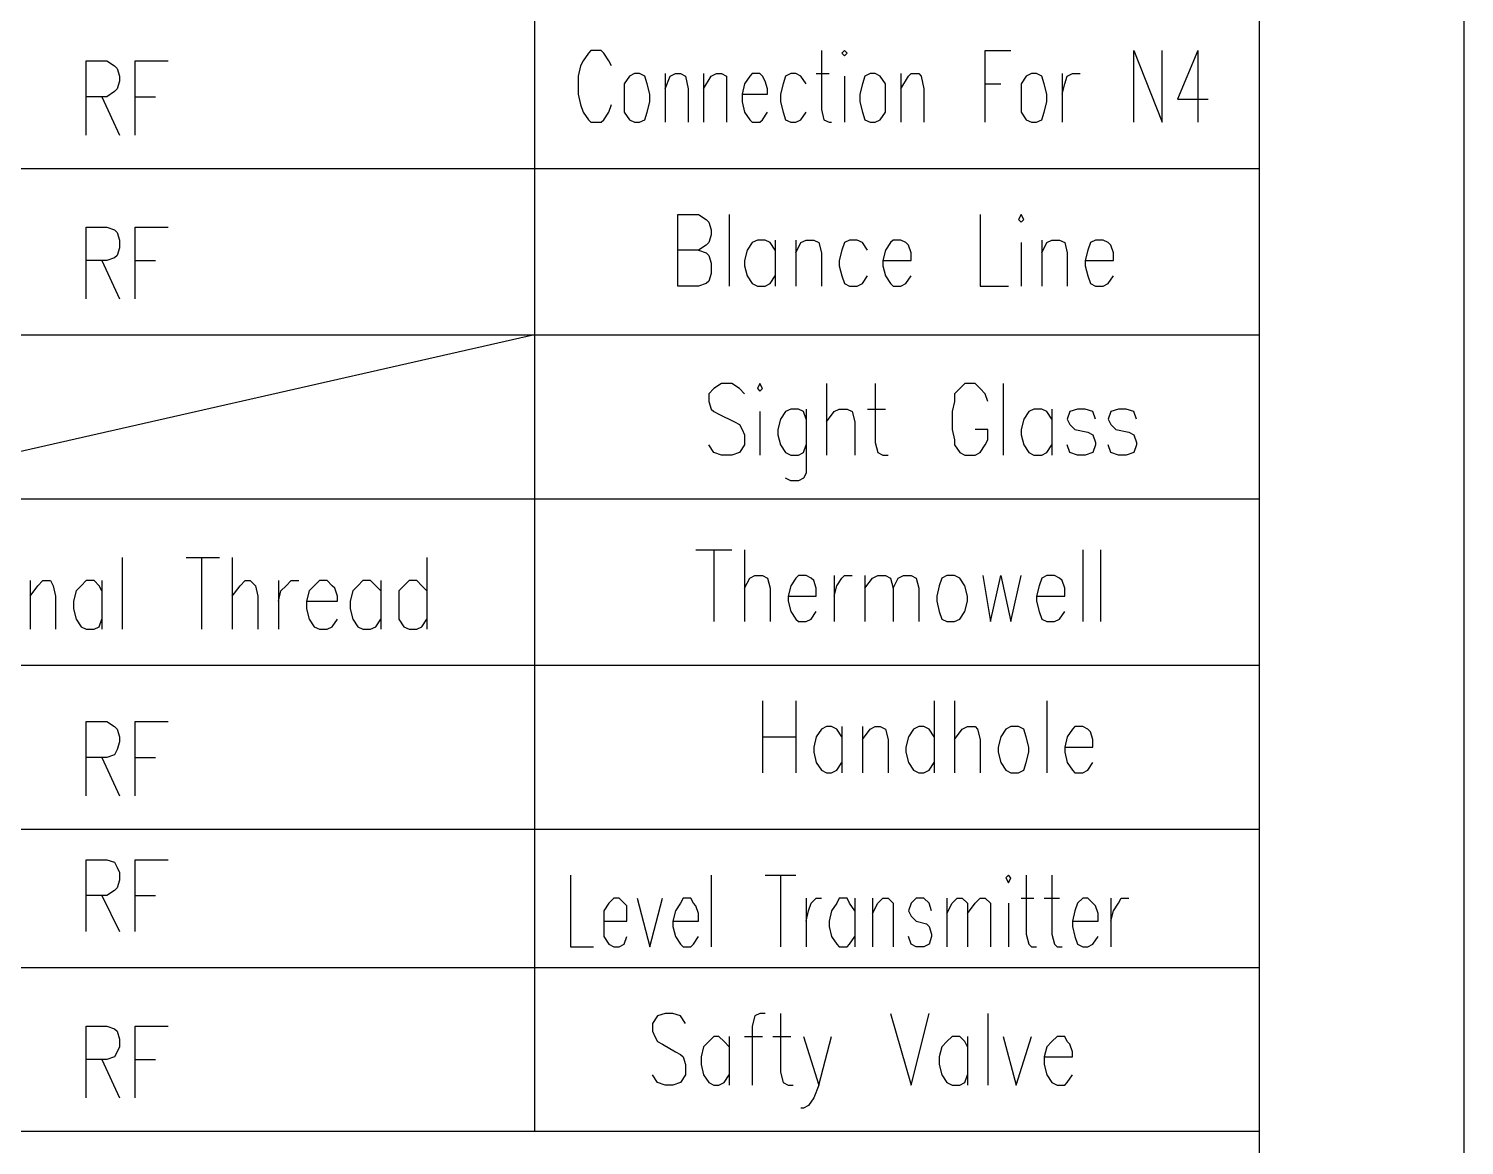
# Model space of a CAD drawing. Extents: x 13.06 to 16.25, y 9.33 to 13.85.
# Drawn here: x 15.8763 to 16.25, y 12.233 to 12.5237 of the extents above; entities that cross this region are included whole.
import ezdxf

# ---------------------------------------------------------------- set-up
doc = ezdxf.new("R2010")
doc.units = 0
doc.header["$MEASUREMENT"] = 0
doc.linetypes.add('AUSGEZOGEN', pattern=[0])
doc.layers.get('0').update_dxf_attribs({"linetype": 'AUSGEZOGEN'})

msp = doc.modelspace()

# ---------------------------------------------------------------- linework, layer by layer
for points in [[(13.056, 9.33067), (16.25, 9.33067), (16.25, 9.33067), (16.25, 13.85267), (16.25, 13.85267), (13.056, 13.85267), (13.056, 13.85267), (13.056, 9.33067), (13.056, 9.33067)], [(13.19, 9.384), (16.19667, 9.384), (16.19667, 9.384), (16.19667, 13.79933), (16.19667, 13.79933), (13.19, 13.79933), (13.19, 13.79933), (13.19, 9.384), (13.19, 9.384)], [(16.008, 12.702), (16.008, 12.23667)], [(16.028, 12.514), (16.02733, 12.51533), (16.02733, 12.51533), (16.026, 12.51733), (16.026, 12.51733), (16.02533, 12.518), (16.02533, 12.518), (16.02267, 12.518), (16.02267, 12.518), (16.022, 12.51733), (16.022, 12.51733), (16.02067, 12.51533), (16.02067, 12.51533), (16.02, 12.514), (16.02, 12.514), (16.01933, 12.51133), (16.01933, 12.51133), (16.01933, 12.50667), (16.01933, 12.50667), (16.02, 12.504), (16.02, 12.504), (16.02067, 12.502), (16.02067, 12.502), (16.022, 12.5), (16.022, 12.5), (16.02267, 12.49933), (16.02267, 12.49933), (16.02533, 12.49933), (16.02533, 12.49933), (16.026, 12.5), (16.026, 12.5), (16.02733, 12.502), (16.02733, 12.502), (16.028, 12.504)], [(16.08267, 12.518), (16.08267, 12.50267), (16.08267, 12.50267), (16.08333, 12.5), (16.08333, 12.5), (16.08467, 12.49933), (16.08467, 12.49933), (16.08533, 12.49933)], [(16.088, 12.51733), (16.08867, 12.51667), (16.08867, 12.51667), (16.08933, 12.51733), (16.08933, 12.51733), (16.08867, 12.518), (16.08867, 12.518), (16.088, 12.51733), (16.088, 12.51733)], [(16.12533, 12.49933), (16.12533, 12.518), (16.12533, 12.518), (16.132, 12.518)], [(16.164, 12.49933), (16.164, 12.518), (16.164, 12.518), (16.17133, 12.49933), (16.17133, 12.49933), (16.17133, 12.518)], [(16.18067, 12.518), (16.17533, 12.50533), (16.17533, 12.50533), (16.18333, 12.50533)], [(16.18067, 12.518), (16.18067, 12.49933)], [(15.89133, 12.496), (15.89133, 12.51533), (15.89133, 12.51533), (15.89667, 12.51533), (15.89667, 12.51533), (15.89867, 12.514), (15.89867, 12.514), (15.89933, 12.51333), (15.89933, 12.51333), (15.9, 12.51133), (15.9, 12.51133), (15.9, 12.51), (15.9, 12.51), (15.89933, 12.508), (15.89933, 12.508), (15.89867, 12.50733), (15.89867, 12.50733), (15.89667, 12.506), (15.89667, 12.506), (15.89133, 12.506)], [(15.904, 12.496), (15.904, 12.51533), (15.904, 12.51533), (15.91267, 12.51533)], [(16.034, 12.512), (16.03267, 12.51133), (16.03267, 12.51133), (16.03133, 12.50933), (16.03133, 12.50933), (16.03133, 12.502), (16.03133, 12.502), (16.03267, 12.5), (16.03267, 12.5), (16.034, 12.49933), (16.034, 12.49933), (16.03533, 12.49933), (16.03533, 12.49933), (16.03667, 12.5), (16.03667, 12.5), (16.03733, 12.502), (16.03733, 12.502), (16.038, 12.50467), (16.038, 12.50467), (16.038, 12.50667), (16.038, 12.50667), (16.03733, 12.50933), (16.03733, 12.50933), (16.03667, 12.51133), (16.03667, 12.51133), (16.03533, 12.512), (16.03533, 12.512), (16.034, 12.512), (16.034, 12.512)], [(16.042, 12.512), (16.042, 12.49933)], [(16.042, 12.508), (16.04333, 12.51133), (16.04333, 12.51133), (16.04467, 12.512), (16.04467, 12.512), (16.046, 12.512), (16.046, 12.512), (16.04733, 12.51133), (16.04733, 12.51133), (16.048, 12.508), (16.048, 12.508), (16.048, 12.49933)], [(16.052, 12.512), (16.052, 12.49933)], [(16.052, 12.508), (16.054, 12.51133), (16.054, 12.51133), (16.05533, 12.512), (16.05533, 12.512), (16.05667, 12.512), (16.05667, 12.512), (16.058, 12.51133), (16.058, 12.51133), (16.058, 12.49933)], [(16.062, 12.50667), (16.06867, 12.50667), (16.06867, 12.50667), (16.06867, 12.508), (16.06867, 12.508), (16.068, 12.51), (16.068, 12.51), (16.06733, 12.51133), (16.06733, 12.51133), (16.06667, 12.512), (16.06667, 12.512), (16.06467, 12.512), (16.06467, 12.512), (16.064, 12.51133), (16.064, 12.51133), (16.06267, 12.50933), (16.06267, 12.50933), (16.062, 12.50667), (16.062, 12.50667), (16.062, 12.50467), (16.062, 12.50467), (16.06267, 12.502), (16.06267, 12.502), (16.064, 12.5), (16.064, 12.5), (16.06467, 12.49933), (16.06467, 12.49933), (16.06667, 12.49933), (16.06667, 12.49933), (16.06733, 12.5), (16.06733, 12.5), (16.06867, 12.502)], [(16.07867, 12.50933), (16.07733, 12.51133), (16.07733, 12.51133), (16.076, 12.512), (16.076, 12.512), (16.07467, 12.512), (16.07467, 12.512), (16.07333, 12.51133), (16.07333, 12.51133), (16.07267, 12.50933), (16.07267, 12.50933), (16.072, 12.50667), (16.072, 12.50667), (16.072, 12.50467), (16.072, 12.50467), (16.07267, 12.502), (16.07267, 12.502), (16.07333, 12.5), (16.07333, 12.5), (16.07467, 12.49933), (16.07467, 12.49933), (16.076, 12.49933), (16.076, 12.49933), (16.07733, 12.5), (16.07733, 12.5), (16.07867, 12.502)], [(16.08133, 12.512), (16.08467, 12.512)], [(16.08867, 12.51133), (16.08867, 12.49933)], [(16.09533, 12.512), (16.094, 12.51133), (16.094, 12.51133), (16.09333, 12.50933), (16.09333, 12.50933), (16.09267, 12.50667), (16.09267, 12.50667), (16.09267, 12.50467), (16.09267, 12.50467), (16.09333, 12.502), (16.09333, 12.502), (16.094, 12.5), (16.094, 12.5), (16.09533, 12.49933), (16.09533, 12.49933), (16.09667, 12.49933), (16.09667, 12.49933), (16.098, 12.5), (16.098, 12.5), (16.09933, 12.502), (16.09933, 12.502), (16.09933, 12.50933), (16.09933, 12.50933), (16.098, 12.51133), (16.098, 12.51133), (16.09667, 12.512), (16.09667, 12.512), (16.09533, 12.512), (16.09533, 12.512)], [(16.10333, 12.512), (16.10333, 12.49933)], [(16.10333, 12.508), (16.10533, 12.51133), (16.10533, 12.51133), (16.106, 12.512), (16.106, 12.512), (16.108, 12.512), (16.108, 12.512), (16.10867, 12.51133), (16.10867, 12.51133), (16.10933, 12.508), (16.10933, 12.508), (16.10933, 12.49933)], [(16.13733, 12.512), (16.136, 12.51133), (16.136, 12.51133), (16.13467, 12.50933), (16.13467, 12.50933), (16.13467, 12.502), (16.13467, 12.502), (16.136, 12.5), (16.136, 12.5), (16.13733, 12.49933), (16.13733, 12.49933), (16.13867, 12.49933), (16.13867, 12.49933), (16.14, 12.5), (16.14, 12.5), (16.14067, 12.502), (16.14067, 12.502), (16.14133, 12.50467), (16.14133, 12.50467), (16.14133, 12.50667), (16.14133, 12.50667), (16.14067, 12.50933), (16.14067, 12.50933), (16.14, 12.51133), (16.14, 12.51133), (16.13867, 12.512), (16.13867, 12.512), (16.13733, 12.512), (16.13733, 12.512)], [(16.14533, 12.512), (16.14533, 12.49933)], [(16.14533, 12.50667), (16.146, 12.50933), (16.146, 12.50933), (16.14667, 12.51133), (16.14667, 12.51133), (16.148, 12.512), (16.148, 12.512), (16.15, 12.512)], [(16.12533, 12.50933), (16.12933, 12.50933)], [(15.89533, 12.506), (15.9, 12.496)], [(15.904, 12.506), (15.90933, 12.506)], [(15.22867, 12.48733), (16.19667, 12.48733)], [(16.04533, 12.45667), (16.04533, 12.47533), (16.04533, 12.47533), (16.05067, 12.47533), (16.05067, 12.47533), (16.05267, 12.474), (16.05267, 12.474), (16.05333, 12.47333), (16.05333, 12.47333), (16.054, 12.47133), (16.054, 12.47133), (16.054, 12.47), (16.054, 12.47), (16.05333, 12.468), (16.05333, 12.468), (16.05267, 12.46733), (16.05267, 12.46733), (16.05067, 12.466), (16.05067, 12.466), (16.04533, 12.466)], [(16.05867, 12.47533), (16.05867, 12.45667)], [(16.124, 12.47533), (16.124, 12.45667), (16.124, 12.45667), (16.13133, 12.45667)], [(16.134, 12.474), (16.13467, 12.47333), (16.13467, 12.47333), (16.13533, 12.474), (16.13533, 12.474), (16.13467, 12.47533), (16.13467, 12.47533), (16.134, 12.474), (16.134, 12.474)], [(15.89133, 12.45333), (15.89133, 12.472), (15.89133, 12.472), (15.89667, 12.472), (15.89667, 12.472), (15.89867, 12.47133), (15.89867, 12.47133), (15.89933, 12.47067), (15.89933, 12.47067), (15.9, 12.46867), (15.9, 12.46867), (15.9, 12.46667), (15.9, 12.46667), (15.89933, 12.46467), (15.89933, 12.46467), (15.89867, 12.464), (15.89867, 12.464), (15.89667, 12.46333), (15.89667, 12.46333), (15.89133, 12.46333)], [(15.904, 12.45333), (15.904, 12.472), (15.904, 12.472), (15.91267, 12.472)], [(16.05067, 12.466), (16.05267, 12.46533), (16.05267, 12.46533), (16.05333, 12.46467), (16.05333, 12.46467), (16.054, 12.46267), (16.054, 12.46267), (16.054, 12.46), (16.054, 12.46), (16.05333, 12.458), (16.05333, 12.458), (16.05267, 12.45733), (16.05267, 12.45733), (16.05067, 12.45667), (16.05067, 12.45667), (16.04533, 12.45667)], [(16.07067, 12.466), (16.06933, 12.468), (16.06933, 12.468), (16.068, 12.46867), (16.068, 12.46867), (16.066, 12.46867), (16.066, 12.46867), (16.06467, 12.468), (16.06467, 12.468), (16.06333, 12.466), (16.06333, 12.466), (16.06267, 12.46333), (16.06267, 12.46333), (16.06267, 12.462), (16.06267, 12.462), (16.06333, 12.45933), (16.06333, 12.45933), (16.06467, 12.45733), (16.06467, 12.45733), (16.066, 12.45667), (16.066, 12.45667), (16.068, 12.45667), (16.068, 12.45667), (16.06933, 12.45733), (16.06933, 12.45733), (16.07067, 12.45933)], [(16.07067, 12.46867), (16.07067, 12.45667)], [(16.076, 12.46867), (16.076, 12.45667)], [(16.076, 12.46533), (16.07733, 12.468), (16.07733, 12.468), (16.07867, 12.46867), (16.07867, 12.46867), (16.08067, 12.46867), (16.08067, 12.46867), (16.082, 12.468), (16.082, 12.468), (16.08267, 12.46533), (16.08267, 12.46533), (16.08267, 12.45667)], [(16.09467, 12.466), (16.09333, 12.468), (16.09333, 12.468), (16.092, 12.46867), (16.092, 12.46867), (16.09, 12.46867), (16.09, 12.46867), (16.08867, 12.468), (16.08867, 12.468), (16.088, 12.466), (16.088, 12.466), (16.08733, 12.46333), (16.08733, 12.46333), (16.08733, 12.462), (16.08733, 12.462), (16.088, 12.45933), (16.088, 12.45933), (16.08867, 12.45733), (16.08867, 12.45733), (16.09, 12.45667), (16.09, 12.45667), (16.092, 12.45667), (16.092, 12.45667), (16.09333, 12.45733), (16.09333, 12.45733), (16.09467, 12.45933)], [(16.09867, 12.46333), (16.106, 12.46333), (16.106, 12.46333), (16.106, 12.46533), (16.106, 12.46533), (16.10533, 12.46733), (16.10533, 12.46733), (16.10467, 12.468), (16.10467, 12.468), (16.10333, 12.46867), (16.10333, 12.46867), (16.10133, 12.46867), (16.10133, 12.46867), (16.10067, 12.468), (16.10067, 12.468), (16.09933, 12.466), (16.09933, 12.466), (16.09867, 12.46333), (16.09867, 12.46333), (16.09867, 12.462), (16.09867, 12.462), (16.09933, 12.45933), (16.09933, 12.45933), (16.10067, 12.45733), (16.10067, 12.45733), (16.10133, 12.45667), (16.10133, 12.45667), (16.10333, 12.45667), (16.10333, 12.45667), (16.10467, 12.45733), (16.10467, 12.45733), (16.106, 12.45933)], [(16.13467, 12.468), (16.13467, 12.45667)], [(16.14, 12.46867), (16.14, 12.45667)], [(16.14, 12.46533), (16.14133, 12.468), (16.14133, 12.468), (16.14267, 12.46867), (16.14267, 12.46867), (16.14467, 12.46867), (16.14467, 12.46867), (16.146, 12.468), (16.146, 12.468), (16.14667, 12.46533), (16.14667, 12.46533), (16.14667, 12.45667)], [(16.15133, 12.46333), (16.15867, 12.46333), (16.15867, 12.46333), (16.15867, 12.46533), (16.15867, 12.46533), (16.158, 12.46733), (16.158, 12.46733), (16.15733, 12.468), (16.15733, 12.468), (16.156, 12.46867), (16.156, 12.46867), (16.154, 12.46867), (16.154, 12.46867), (16.15267, 12.468), (16.15267, 12.468), (16.152, 12.466), (16.152, 12.466), (16.15133, 12.46333), (16.15133, 12.46333), (16.15133, 12.462), (16.15133, 12.462), (16.152, 12.45933), (16.152, 12.45933), (16.15267, 12.45733), (16.15267, 12.45733), (16.154, 12.45667), (16.154, 12.45667), (16.156, 12.45667), (16.156, 12.45667), (16.15733, 12.45733), (16.15733, 12.45733), (16.15867, 12.45933)], [(15.89533, 12.46333), (15.9, 12.45333)], [(15.904, 12.46333), (15.90933, 12.46333)], [(15.22867, 12.444), (16.19667, 12.444)], [(16.008, 12.444), (15.82, 12.40133)], [(16.06267, 12.42867), (16.06133, 12.43), (16.06133, 12.43), (16.05933, 12.43133), (16.05933, 12.43133), (16.05667, 12.43133), (16.05667, 12.43133), (16.05467, 12.43), (16.05467, 12.43), (16.05333, 12.42867), (16.05333, 12.42867), (16.05333, 12.42667), (16.05333, 12.42667), (16.054, 12.42467), (16.054, 12.42467), (16.05467, 12.424), (16.05467, 12.424), (16.056, 12.42333), (16.056, 12.42333), (16.06, 12.42133), (16.06, 12.42133), (16.06133, 12.42067), (16.06133, 12.42067), (16.062, 12.41933), (16.062, 12.41933), (16.06267, 12.418), (16.06267, 12.418), (16.06267, 12.41533), (16.06267, 12.41533), (16.06133, 12.41333), (16.06133, 12.41333), (16.05933, 12.41267), (16.05933, 12.41267), (16.05667, 12.41267), (16.05667, 12.41267), (16.05467, 12.41333), (16.05467, 12.41333), (16.05333, 12.41533)], [(16.066, 12.43), (16.06667, 12.42933), (16.06667, 12.42933), (16.06733, 12.43), (16.06733, 12.43), (16.06667, 12.43133), (16.06667, 12.43133), (16.066, 12.43), (16.066, 12.43)], [(16.084, 12.43133), (16.084, 12.41267)], [(16.09667, 12.43133), (16.09667, 12.416), (16.09667, 12.416), (16.09733, 12.41333), (16.09733, 12.41333), (16.09867, 12.41267), (16.09867, 12.41267), (16.1, 12.41267)], [(16.126, 12.42667), (16.12533, 12.42867), (16.12533, 12.42867), (16.124, 12.43), (16.124, 12.43), (16.12267, 12.43133), (16.12267, 12.43133), (16.12, 12.43133), (16.12, 12.43133), (16.11867, 12.43), (16.11867, 12.43), (16.11733, 12.42867), (16.11733, 12.42867), (16.11733, 12.42667), (16.11733, 12.42667), (16.11667, 12.424), (16.11667, 12.424), (16.11667, 12.41933), (16.11667, 12.41933), (16.11733, 12.41667), (16.11733, 12.41667), (16.11733, 12.41533), (16.11733, 12.41533), (16.11867, 12.41333), (16.11867, 12.41333), (16.12, 12.41267), (16.12, 12.41267), (16.12267, 12.41267), (16.12267, 12.41267), (16.124, 12.41333), (16.124, 12.41333), (16.12533, 12.41533), (16.12533, 12.41533), (16.126, 12.41667), (16.126, 12.41667), (16.126, 12.41933), (16.126, 12.41933), (16.12267, 12.41933)], [(16.13, 12.43133), (16.13, 12.41267)], [(16.07867, 12.422), (16.078, 12.424), (16.078, 12.424), (16.07667, 12.42467), (16.07667, 12.42467), (16.07467, 12.42467), (16.07467, 12.42467), (16.07333, 12.424), (16.07333, 12.424), (16.072, 12.422), (16.072, 12.422), (16.07133, 12.41933), (16.07133, 12.41933), (16.07133, 12.418), (16.07133, 12.418), (16.072, 12.41533), (16.072, 12.41533), (16.07333, 12.41333), (16.07333, 12.41333), (16.07467, 12.41267), (16.07467, 12.41267), (16.07667, 12.41267), (16.07667, 12.41267), (16.078, 12.41333), (16.078, 12.41333), (16.07867, 12.41533)], [(16.07867, 12.42467), (16.07867, 12.408), (16.07867, 12.408), (16.078, 12.40667), (16.078, 12.40667), (16.07667, 12.406), (16.07667, 12.406), (16.07467, 12.406), (16.07467, 12.406), (16.07333, 12.40667)], [(16.084, 12.42133), (16.086, 12.424), (16.086, 12.424), (16.08733, 12.42467), (16.08733, 12.42467), (16.08933, 12.42467), (16.08933, 12.42467), (16.09067, 12.424), (16.09067, 12.424), (16.09133, 12.42133), (16.09133, 12.42133), (16.09133, 12.41267)], [(16.09467, 12.42467), (16.09933, 12.42467)], [(16.14267, 12.422), (16.14133, 12.424), (16.14133, 12.424), (16.14, 12.42467), (16.14, 12.42467), (16.138, 12.42467), (16.138, 12.42467), (16.13667, 12.424), (16.13667, 12.424), (16.13533, 12.422), (16.13533, 12.422), (16.13467, 12.41933), (16.13467, 12.41933), (16.13467, 12.418), (16.13467, 12.418), (16.13533, 12.41533), (16.13533, 12.41533), (16.13667, 12.41333), (16.13667, 12.41333), (16.138, 12.41267), (16.138, 12.41267), (16.14, 12.41267), (16.14, 12.41267), (16.14133, 12.41333), (16.14133, 12.41333), (16.14267, 12.41533)], [(16.14267, 12.42467), (16.14267, 12.41267)], [(16.154, 12.422), (16.15333, 12.424), (16.15333, 12.424), (16.15133, 12.42467), (16.15133, 12.42467), (16.14933, 12.42467), (16.14933, 12.42467), (16.14733, 12.424), (16.14733, 12.424), (16.14667, 12.422), (16.14667, 12.422), (16.14733, 12.42067), (16.14733, 12.42067), (16.14867, 12.41933), (16.14867, 12.41933), (16.152, 12.41867), (16.152, 12.41867), (16.15333, 12.418), (16.15333, 12.418), (16.154, 12.416), (16.154, 12.416), (16.154, 12.41533), (16.154, 12.41533), (16.15333, 12.41333), (16.15333, 12.41333), (16.15133, 12.41267), (16.15133, 12.41267), (16.14933, 12.41267), (16.14933, 12.41267), (16.14733, 12.41333), (16.14733, 12.41333), (16.14667, 12.41533)], [(16.16467, 12.422), (16.164, 12.424), (16.164, 12.424), (16.162, 12.42467), (16.162, 12.42467), (16.16, 12.42467), (16.16, 12.42467), (16.158, 12.424), (16.158, 12.424), (16.15733, 12.422), (16.15733, 12.422), (16.158, 12.42067), (16.158, 12.42067), (16.15933, 12.41933), (16.15933, 12.41933), (16.16267, 12.41867), (16.16267, 12.41867), (16.164, 12.418), (16.164, 12.418), (16.16467, 12.416), (16.16467, 12.416), (16.16467, 12.41533), (16.16467, 12.41533), (16.164, 12.41333), (16.164, 12.41333), (16.162, 12.41267), (16.162, 12.41267), (16.16, 12.41267), (16.16, 12.41267), (16.158, 12.41333), (16.158, 12.41333), (16.15733, 12.41533)], [(16.06667, 12.424), (16.06667, 12.41267)], [(15.22867, 12.40133), (16.19667, 12.40133)], [(16.05, 12.388), (16.05933, 12.388)], [(16.05467, 12.388), (16.05467, 12.36933)], [(16.06267, 12.388), (16.06267, 12.36933)], [(16.15067, 12.388), (16.15067, 12.36933)], [(16.15533, 12.388), (16.15533, 12.36933)], [(15.90067, 12.386), (15.90067, 12.36733)], [(15.91733, 12.386), (15.926, 12.386)], [(15.92133, 12.386), (15.92133, 12.36733)], [(15.92933, 12.386), (15.92933, 12.36733)], [(15.98, 12.386), (15.98, 12.36733)], [(15.87667, 12.38), (15.87667, 12.36733)], [(15.87667, 12.376), (15.87867, 12.37867), (15.87867, 12.37867), (15.88, 12.38), (15.88, 12.38), (15.882, 12.38), (15.882, 12.38), (15.88267, 12.37867), (15.88267, 12.37867), (15.88333, 12.376), (15.88333, 12.376), (15.88333, 12.36733)], [(15.89533, 12.37733), (15.89467, 12.37867), (15.89467, 12.37867), (15.89333, 12.38), (15.89333, 12.38), (15.89133, 12.38), (15.89133, 12.38), (15.89, 12.37867), (15.89, 12.37867), (15.88867, 12.37733), (15.88867, 12.37733), (15.888, 12.37467), (15.888, 12.37467), (15.888, 12.37267), (15.888, 12.37267), (15.88867, 12.37), (15.88867, 12.37), (15.89, 12.368), (15.89, 12.368), (15.89133, 12.36733), (15.89133, 12.36733), (15.89333, 12.36733), (15.89333, 12.36733), (15.89467, 12.368), (15.89467, 12.368), (15.89533, 12.37)], [(15.89533, 12.38), (15.89533, 12.36733)], [(15.92933, 12.376), (15.93133, 12.37867), (15.93133, 12.37867), (15.93267, 12.38), (15.93267, 12.38), (15.934, 12.38), (15.934, 12.38), (15.93533, 12.37867), (15.93533, 12.37867), (15.936, 12.376), (15.936, 12.376), (15.936, 12.36733)], [(15.94133, 12.38), (15.94133, 12.36733)], [(15.94133, 12.37467), (15.942, 12.37733), (15.942, 12.37733), (15.94333, 12.37867), (15.94333, 12.37867), (15.94467, 12.38), (15.94467, 12.38), (15.94667, 12.38)], [(15.94867, 12.37467), (15.95667, 12.37467), (15.95667, 12.37467), (15.95667, 12.376), (15.95667, 12.376), (15.956, 12.378), (15.956, 12.378), (15.95533, 12.37867), (15.95533, 12.37867), (15.954, 12.38), (15.954, 12.38), (15.952, 12.38), (15.952, 12.38), (15.95067, 12.37867), (15.95067, 12.37867), (15.94933, 12.37733), (15.94933, 12.37733), (15.94867, 12.37467), (15.94867, 12.37467), (15.94867, 12.37267), (15.94867, 12.37267), (15.94933, 12.37), (15.94933, 12.37), (15.95067, 12.368), (15.95067, 12.368), (15.952, 12.36733), (15.952, 12.36733), (15.954, 12.36733), (15.954, 12.36733), (15.95533, 12.368), (15.95533, 12.368), (15.95667, 12.37)], [(15.968, 12.37733), (15.96667, 12.37867), (15.96667, 12.37867), (15.96533, 12.38), (15.96533, 12.38), (15.96333, 12.38), (15.96333, 12.38), (15.962, 12.37867), (15.962, 12.37867), (15.96067, 12.37733), (15.96067, 12.37733), (15.96, 12.37467), (15.96, 12.37467), (15.96, 12.37267), (15.96, 12.37267), (15.96067, 12.37), (15.96067, 12.37), (15.962, 12.368), (15.962, 12.368), (15.96333, 12.36733), (15.96333, 12.36733), (15.96533, 12.36733), (15.96533, 12.36733), (15.96667, 12.368), (15.96667, 12.368), (15.968, 12.37)], [(15.968, 12.38), (15.968, 12.36733)], [(15.98, 12.37733), (15.97867, 12.37867), (15.97867, 12.37867), (15.97733, 12.38), (15.97733, 12.38), (15.97533, 12.38), (15.97533, 12.38), (15.974, 12.37867), (15.974, 12.37867), (15.97267, 12.37733), (15.97267, 12.37733), (15.97267, 12.37), (15.97267, 12.37), (15.974, 12.368), (15.974, 12.368), (15.97533, 12.36733), (15.97533, 12.36733), (15.97733, 12.36733), (15.97733, 12.36733), (15.97867, 12.368), (15.97867, 12.368), (15.98, 12.37)], [(16.06267, 12.378), (16.064, 12.38067), (16.064, 12.38067), (16.06533, 12.38133), (16.06533, 12.38133), (16.06733, 12.38133), (16.06733, 12.38133), (16.06867, 12.38067), (16.06867, 12.38067), (16.06933, 12.378), (16.06933, 12.378), (16.06933, 12.36933)], [(16.074, 12.376), (16.08133, 12.376), (16.08133, 12.376), (16.08133, 12.378), (16.08133, 12.378), (16.08067, 12.38), (16.08067, 12.38), (16.08, 12.38067), (16.08, 12.38067), (16.07867, 12.38133), (16.07867, 12.38133), (16.07667, 12.38133), (16.07667, 12.38133), (16.076, 12.38067), (16.076, 12.38067), (16.07467, 12.37867), (16.07467, 12.37867), (16.074, 12.376), (16.074, 12.376), (16.074, 12.37467), (16.074, 12.37467), (16.07467, 12.372), (16.07467, 12.372), (16.076, 12.37), (16.076, 12.37), (16.07667, 12.36933), (16.07667, 12.36933), (16.07867, 12.36933), (16.07867, 12.36933), (16.08, 12.37), (16.08, 12.37), (16.08133, 12.372)], [(16.086, 12.38133), (16.086, 12.36933)], [(16.086, 12.376), (16.08667, 12.37867), (16.08667, 12.37867), (16.088, 12.38067), (16.088, 12.38067), (16.08867, 12.38133), (16.08867, 12.38133), (16.09067, 12.38133)], [(16.094, 12.38133), (16.094, 12.36933)], [(16.094, 12.378), (16.096, 12.38067), (16.096, 12.38067), (16.09733, 12.38133), (16.09733, 12.38133), (16.09933, 12.38133), (16.09933, 12.38133), (16.10067, 12.38067), (16.10067, 12.38067), (16.10133, 12.378), (16.10133, 12.378), (16.10133, 12.36933)], [(16.10133, 12.378), (16.10267, 12.38067), (16.10267, 12.38067), (16.104, 12.38133), (16.104, 12.38133), (16.106, 12.38133), (16.106, 12.38133), (16.10733, 12.38067), (16.10733, 12.38067), (16.108, 12.378), (16.108, 12.378), (16.108, 12.36933)], [(16.11533, 12.38133), (16.114, 12.38067), (16.114, 12.38067), (16.11333, 12.37867), (16.11333, 12.37867), (16.11267, 12.376), (16.11267, 12.376), (16.11267, 12.37467), (16.11267, 12.37467), (16.11333, 12.372), (16.11333, 12.372), (16.114, 12.37), (16.114, 12.37), (16.11533, 12.36933), (16.11533, 12.36933), (16.11733, 12.36933), (16.11733, 12.36933), (16.11867, 12.37), (16.11867, 12.37), (16.12, 12.372), (16.12, 12.372), (16.12067, 12.37467), (16.12067, 12.37467), (16.12067, 12.376), (16.12067, 12.376), (16.12, 12.37867), (16.12, 12.37867), (16.11867, 12.38067), (16.11867, 12.38067), (16.11733, 12.38133), (16.11733, 12.38133), (16.11533, 12.38133), (16.11533, 12.38133)], [(16.12467, 12.38133), (16.12667, 12.36933), (16.12667, 12.36933), (16.12933, 12.38133), (16.12933, 12.38133), (16.132, 12.36933), (16.132, 12.36933), (16.13467, 12.38133)], [(16.13867, 12.376), (16.146, 12.376), (16.146, 12.376), (16.146, 12.378), (16.146, 12.378), (16.14533, 12.38), (16.14533, 12.38), (16.14467, 12.38067), (16.14467, 12.38067), (16.14333, 12.38133), (16.14333, 12.38133), (16.14133, 12.38133), (16.14133, 12.38133), (16.14, 12.38067), (16.14, 12.38067), (16.13933, 12.37867), (16.13933, 12.37867), (16.13867, 12.376), (16.13867, 12.376), (16.13867, 12.37467), (16.13867, 12.37467), (16.13933, 12.372), (16.13933, 12.372), (16.14, 12.37), (16.14, 12.37), (16.14133, 12.36933), (16.14133, 12.36933), (16.14333, 12.36933), (16.14333, 12.36933), (16.14467, 12.37), (16.14467, 12.37), (16.146, 12.372)], [(15.22867, 12.358), (16.19667, 12.358)], [(16.06733, 12.34867), (16.06733, 12.33)], [(16.076, 12.34867), (16.076, 12.33)], [(16.112, 12.34867), (16.112, 12.33)], [(16.11733, 12.34867), (16.11733, 12.33)], [(16.14133, 12.34867), (16.14133, 12.33)], [(15.89133, 12.324), (15.89133, 12.34333), (15.89133, 12.34333), (15.89667, 12.34333), (15.89667, 12.34333), (15.89867, 12.342), (15.89867, 12.342), (15.89933, 12.34133), (15.89933, 12.34133), (15.9, 12.33933), (15.9, 12.33933), (15.9, 12.338), (15.9, 12.338), (15.89933, 12.336), (15.89933, 12.336), (15.89867, 12.33467), (15.89867, 12.33467), (15.89667, 12.334), (15.89667, 12.334), (15.89133, 12.334)], [(15.904, 12.324), (15.904, 12.34333), (15.904, 12.34333), (15.91267, 12.34333)], [(16.06733, 12.33933), (16.076, 12.33933)], [(16.088, 12.33933), (16.08667, 12.34133), (16.08667, 12.34133), (16.08533, 12.342), (16.08533, 12.342), (16.084, 12.342), (16.084, 12.342), (16.08267, 12.34133), (16.08267, 12.34133), (16.08133, 12.33933), (16.08133, 12.33933), (16.08067, 12.33667), (16.08067, 12.33667), (16.08067, 12.33533), (16.08067, 12.33533), (16.08133, 12.33267), (16.08133, 12.33267), (16.08267, 12.33067), (16.08267, 12.33067), (16.084, 12.33), (16.084, 12.33), (16.08533, 12.33), (16.08533, 12.33), (16.08667, 12.33067), (16.08667, 12.33067), (16.088, 12.33267)], [(16.088, 12.342), (16.088, 12.33)], [(16.09333, 12.342), (16.09333, 12.33)], [(16.09333, 12.33867), (16.09533, 12.34133), (16.09533, 12.34133), (16.09667, 12.342), (16.09667, 12.342), (16.098, 12.342), (16.098, 12.342), (16.09933, 12.34133), (16.09933, 12.34133), (16.1, 12.33867), (16.1, 12.33867), (16.1, 12.33)], [(16.112, 12.33933), (16.11067, 12.34133), (16.11067, 12.34133), (16.10933, 12.342), (16.10933, 12.342), (16.108, 12.342), (16.108, 12.342), (16.10667, 12.34133), (16.10667, 12.34133), (16.10533, 12.33933), (16.10533, 12.33933), (16.10467, 12.33667), (16.10467, 12.33667), (16.10467, 12.33533), (16.10467, 12.33533), (16.10533, 12.33267), (16.10533, 12.33267), (16.10667, 12.33067), (16.10667, 12.33067), (16.108, 12.33), (16.108, 12.33), (16.10933, 12.33), (16.10933, 12.33), (16.11067, 12.33067), (16.11067, 12.33067), (16.112, 12.33267)], [(16.11733, 12.33867), (16.11933, 12.34133), (16.11933, 12.34133), (16.12067, 12.342), (16.12067, 12.342), (16.12267, 12.342), (16.12267, 12.342), (16.12333, 12.34133), (16.12333, 12.34133), (16.124, 12.33867), (16.124, 12.33867), (16.124, 12.33)], [(16.132, 12.342), (16.13067, 12.34133), (16.13067, 12.34133), (16.12933, 12.33933), (16.12933, 12.33933), (16.12867, 12.33667), (16.12867, 12.33667), (16.12867, 12.33533), (16.12867, 12.33533), (16.12933, 12.33267), (16.12933, 12.33267), (16.13067, 12.33067), (16.13067, 12.33067), (16.132, 12.33), (16.132, 12.33), (16.134, 12.33), (16.134, 12.33), (16.13533, 12.33067), (16.13533, 12.33067), (16.136, 12.33267), (16.136, 12.33267), (16.13667, 12.33533), (16.13667, 12.33533), (16.13667, 12.33667), (16.13667, 12.33667), (16.136, 12.33933), (16.136, 12.33933), (16.13533, 12.34133), (16.13533, 12.34133), (16.134, 12.342), (16.134, 12.342), (16.132, 12.342), (16.132, 12.342)], [(16.146, 12.33667), (16.15333, 12.33667), (16.15333, 12.33667), (16.15333, 12.33867), (16.15333, 12.33867), (16.15267, 12.34067), (16.15267, 12.34067), (16.152, 12.34133), (16.152, 12.34133), (16.15067, 12.342), (16.15067, 12.342), (16.14867, 12.342), (16.14867, 12.342), (16.148, 12.34133), (16.148, 12.34133), (16.14667, 12.33933), (16.14667, 12.33933), (16.146, 12.33667), (16.146, 12.33667), (16.146, 12.33533), (16.146, 12.33533), (16.14667, 12.33267), (16.14667, 12.33267), (16.148, 12.33067), (16.148, 12.33067), (16.14867, 12.33), (16.14867, 12.33), (16.15067, 12.33), (16.15067, 12.33), (16.152, 12.33067), (16.152, 12.33067), (16.15333, 12.33267)], [(15.89533, 12.334), (15.9, 12.324)], [(15.904, 12.334), (15.90933, 12.334)], [(15.22867, 12.31533), (16.19667, 12.31533)], [(15.89133, 12.28867), (15.89133, 12.30733), (15.89133, 12.30733), (15.89667, 12.30733), (15.89667, 12.30733), (15.89867, 12.30667), (15.89867, 12.30667), (15.89933, 12.30533), (15.89933, 12.30533), (15.9, 12.304), (15.9, 12.304), (15.9, 12.302), (15.9, 12.302), (15.89933, 12.3), (15.89933, 12.3), (15.89867, 12.29933), (15.89867, 12.29933), (15.89667, 12.298), (15.89667, 12.298), (15.89133, 12.298)], [(15.904, 12.28867), (15.904, 12.30733), (15.904, 12.30733), (15.91267, 12.30733)], [(16.01733, 12.30333), (16.01733, 12.28467), (16.01733, 12.28467), (16.02333, 12.28467)], [(16.054, 12.30333), (16.054, 12.28467)], [(16.068, 12.30333), (16.076, 12.30333)], [(16.072, 12.30333), (16.072, 12.28467)], [(16.13067, 12.30267), (16.13133, 12.30133), (16.13133, 12.30133), (16.132, 12.30267), (16.132, 12.30267), (16.13133, 12.30333), (16.13133, 12.30333), (16.13067, 12.30267), (16.13067, 12.30267)], [(16.136, 12.30333), (16.136, 12.288), (16.136, 12.288), (16.13667, 12.28533), (16.13667, 12.28533), (16.13733, 12.28467), (16.13733, 12.28467), (16.13867, 12.28467)], [(16.14267, 12.30333), (16.14267, 12.288), (16.14267, 12.288), (16.14333, 12.28533), (16.14333, 12.28533), (16.144, 12.28467), (16.144, 12.28467), (16.14533, 12.28467)], [(15.89533, 12.298), (15.9, 12.28867)], [(15.904, 12.298), (15.90933, 12.298)], [(16.026, 12.29133), (16.032, 12.29133), (16.032, 12.29133), (16.032, 12.29333), (16.032, 12.29333), (16.032, 12.29533), (16.032, 12.29533), (16.03133, 12.296), (16.03133, 12.296), (16.03, 12.29733), (16.03, 12.29733), (16.02867, 12.29733), (16.02867, 12.29733), (16.02733, 12.296), (16.02733, 12.296), (16.026, 12.294), (16.026, 12.294), (16.026, 12.28733), (16.026, 12.28733), (16.02733, 12.28533), (16.02733, 12.28533), (16.02867, 12.28467), (16.02867, 12.28467), (16.03, 12.28467), (16.03, 12.28467), (16.03133, 12.28533), (16.03133, 12.28533), (16.032, 12.28733)], [(16.03467, 12.29733), (16.038, 12.28467), (16.038, 12.28467), (16.04133, 12.29733)], [(16.044, 12.29133), (16.05067, 12.29133), (16.05067, 12.29133), (16.05067, 12.29333), (16.05067, 12.29333), (16.05, 12.29533), (16.05, 12.29533), (16.04933, 12.296), (16.04933, 12.296), (16.04867, 12.29733), (16.04867, 12.29733), (16.04667, 12.29733), (16.04667, 12.29733), (16.046, 12.296), (16.046, 12.296), (16.04467, 12.294), (16.04467, 12.294), (16.044, 12.29133), (16.044, 12.29133), (16.044, 12.29), (16.044, 12.29), (16.04467, 12.28733), (16.04467, 12.28733), (16.046, 12.28533), (16.046, 12.28533), (16.04667, 12.28467), (16.04667, 12.28467), (16.04867, 12.28467), (16.04867, 12.28467), (16.04933, 12.28533), (16.04933, 12.28533), (16.05067, 12.28733)], [(16.07867, 12.29733), (16.07867, 12.28467)], [(16.07867, 12.29133), (16.07933, 12.294), (16.07933, 12.294), (16.08, 12.296), (16.08, 12.296), (16.08133, 12.29733), (16.08133, 12.29733), (16.08267, 12.29733)], [(16.09133, 12.294), (16.09, 12.296), (16.09, 12.296), (16.08933, 12.29733), (16.08933, 12.29733), (16.08733, 12.29733), (16.08733, 12.29733), (16.08667, 12.296), (16.08667, 12.296), (16.08533, 12.294), (16.08533, 12.294), (16.08467, 12.29133), (16.08467, 12.29133), (16.08467, 12.29), (16.08467, 12.29), (16.08533, 12.28733), (16.08533, 12.28733), (16.08667, 12.28533), (16.08667, 12.28533), (16.08733, 12.28467), (16.08733, 12.28467), (16.08933, 12.28467), (16.08933, 12.28467), (16.09, 12.28533), (16.09, 12.28533), (16.09133, 12.28733)], [(16.09133, 12.29733), (16.09133, 12.28467)], [(16.096, 12.29733), (16.096, 12.28467)], [(16.096, 12.29333), (16.09733, 12.296), (16.09733, 12.296), (16.09867, 12.29733), (16.09867, 12.29733), (16.1, 12.29733), (16.1, 12.29733), (16.10133, 12.296), (16.10133, 12.296), (16.10133, 12.28467)], [(16.11133, 12.294), (16.11067, 12.296), (16.11067, 12.296), (16.10933, 12.29733), (16.10933, 12.29733), (16.10733, 12.29733), (16.10733, 12.29733), (16.106, 12.296), (16.106, 12.296), (16.10533, 12.294), (16.10533, 12.294), (16.106, 12.29267), (16.106, 12.29267), (16.10733, 12.29133), (16.10733, 12.29133), (16.11, 12.29067), (16.11, 12.29067), (16.11067, 12.29), (16.11067, 12.29), (16.11133, 12.288), (16.11133, 12.288), (16.11133, 12.28733), (16.11133, 12.28733), (16.11067, 12.28533), (16.11067, 12.28533), (16.10933, 12.28467), (16.10933, 12.28467), (16.10733, 12.28467), (16.10733, 12.28467), (16.106, 12.28533), (16.106, 12.28533), (16.10533, 12.28733)], [(16.11533, 12.29733), (16.11533, 12.28467)], [(16.11533, 12.29333), (16.11667, 12.296), (16.11667, 12.296), (16.118, 12.29733), (16.118, 12.29733), (16.11933, 12.29733), (16.11933, 12.29733), (16.12067, 12.296), (16.12067, 12.296), (16.12067, 12.28467)], [(16.12067, 12.29333), (16.12267, 12.296), (16.12267, 12.296), (16.124, 12.29733), (16.124, 12.29733), (16.12533, 12.29733), (16.12533, 12.29733), (16.12667, 12.296), (16.12667, 12.296), (16.12667, 12.28467)], [(16.13133, 12.296), (16.13133, 12.28467)], [(16.13467, 12.29733), (16.138, 12.29733)], [(16.14067, 12.29733), (16.14467, 12.29733)], [(16.148, 12.29133), (16.15467, 12.29133), (16.15467, 12.29133), (16.15467, 12.29333), (16.15467, 12.29333), (16.154, 12.29533), (16.154, 12.29533), (16.15333, 12.296), (16.15333, 12.296), (16.152, 12.29733), (16.152, 12.29733), (16.15067, 12.29733), (16.15067, 12.29733), (16.14933, 12.296), (16.14933, 12.296), (16.14867, 12.294), (16.14867, 12.294), (16.148, 12.29133), (16.148, 12.29133), (16.148, 12.29), (16.148, 12.29), (16.14867, 12.28733), (16.14867, 12.28733), (16.14933, 12.28533), (16.14933, 12.28533), (16.15067, 12.28467), (16.15067, 12.28467), (16.152, 12.28467), (16.152, 12.28467), (16.15333, 12.28533), (16.15333, 12.28533), (16.15467, 12.28733)], [(16.158, 12.29733), (16.158, 12.28467)], [(16.158, 12.29133), (16.15867, 12.294), (16.15867, 12.294), (16.16, 12.296), (16.16, 12.296), (16.16067, 12.29733), (16.16067, 12.29733), (16.16267, 12.29733)], [(15.22867, 12.27933), (16.19667, 12.27933)], [(15.89133, 12.24533), (15.89133, 12.264), (15.89133, 12.264), (15.89667, 12.264), (15.89667, 12.264), (15.89867, 12.26333), (15.89867, 12.26333), (15.89933, 12.26267), (15.89933, 12.26267), (15.9, 12.26067), (15.9, 12.26067), (15.9, 12.25867), (15.9, 12.25867), (15.89933, 12.25733), (15.89933, 12.25733), (15.89867, 12.256), (15.89867, 12.256), (15.89667, 12.25533), (15.89667, 12.25533), (15.89133, 12.25533)], [(15.904, 12.24533), (15.904, 12.264), (15.904, 12.264), (15.91267, 12.264)], [(16.04733, 12.26467), (16.046, 12.26667), (16.046, 12.26667), (16.044, 12.26733), (16.044, 12.26733), (16.042, 12.26733), (16.042, 12.26733), (16.04, 12.26667), (16.04, 12.26667), (16.03867, 12.26467), (16.03867, 12.26467), (16.03867, 12.26267), (16.03867, 12.26267), (16.03933, 12.26133), (16.03933, 12.26133), (16.04, 12.26), (16.04, 12.26), (16.04133, 12.25933), (16.04133, 12.25933), (16.04467, 12.25733), (16.04467, 12.25733), (16.046, 12.25667), (16.046, 12.25667), (16.04667, 12.256), (16.04667, 12.256), (16.04733, 12.254), (16.04733, 12.254), (16.04733, 12.25133), (16.04733, 12.25133), (16.046, 12.24933), (16.046, 12.24933), (16.044, 12.24867), (16.044, 12.24867), (16.042, 12.24867), (16.042, 12.24867), (16.04, 12.24933), (16.04, 12.24933), (16.03867, 12.25133)], [(16.068, 12.26733), (16.06667, 12.26733), (16.06667, 12.26733), (16.06533, 12.26667), (16.06533, 12.26667), (16.06467, 12.264), (16.06467, 12.264), (16.06467, 12.24867)], [(16.072, 12.26733), (16.072, 12.252), (16.072, 12.252), (16.07267, 12.24933), (16.07267, 12.24933), (16.074, 12.24867), (16.074, 12.24867), (16.07533, 12.24867)], [(16.10067, 12.26733), (16.106, 12.24867), (16.106, 12.24867), (16.11067, 12.26733)], [(16.126, 12.26733), (16.126, 12.24867)], [(16.05867, 12.25867), (16.05733, 12.26), (16.05733, 12.26), (16.056, 12.26133), (16.056, 12.26133), (16.05467, 12.26133), (16.05467, 12.26133), (16.05333, 12.26), (16.05333, 12.26), (16.052, 12.25867), (16.052, 12.25867), (16.05133, 12.256), (16.05133, 12.256), (16.05133, 12.254), (16.05133, 12.254), (16.052, 12.25133), (16.052, 12.25133), (16.05333, 12.24933), (16.05333, 12.24933), (16.05467, 12.24867), (16.05467, 12.24867), (16.056, 12.24867), (16.056, 12.24867), (16.05733, 12.24933), (16.05733, 12.24933), (16.05867, 12.25133)], [(16.05867, 12.26133), (16.05867, 12.24867)], [(16.06267, 12.26133), (16.06733, 12.26133)], [(16.07, 12.26133), (16.07467, 12.26133)], [(16.078, 12.26133), (16.082, 12.24867), (16.082, 12.24867), (16.08533, 12.26133)], [(16.12067, 12.25867), (16.12, 12.26), (16.12, 12.26), (16.11867, 12.26133), (16.11867, 12.26133), (16.11667, 12.26133), (16.11667, 12.26133), (16.11533, 12.26), (16.11533, 12.26), (16.114, 12.25867), (16.114, 12.25867), (16.11333, 12.256), (16.11333, 12.256), (16.11333, 12.254), (16.11333, 12.254), (16.114, 12.25133), (16.114, 12.25133), (16.11533, 12.24933), (16.11533, 12.24933), (16.11667, 12.24867), (16.11667, 12.24867), (16.11867, 12.24867), (16.11867, 12.24867), (16.12, 12.24933), (16.12, 12.24933), (16.12067, 12.25133)], [(16.12067, 12.26133), (16.12067, 12.24867)], [(16.13, 12.26133), (16.13333, 12.24867), (16.13333, 12.24867), (16.13733, 12.26133)], [(16.14067, 12.256), (16.148, 12.256), (16.148, 12.256), (16.148, 12.25733), (16.148, 12.25733), (16.14733, 12.25933), (16.14733, 12.25933), (16.14667, 12.26), (16.14667, 12.26), (16.146, 12.26133), (16.146, 12.26133), (16.144, 12.26133), (16.144, 12.26133), (16.14267, 12.26), (16.14267, 12.26), (16.14133, 12.25867), (16.14133, 12.25867), (16.14067, 12.256), (16.14067, 12.256), (16.14067, 12.254), (16.14067, 12.254), (16.14133, 12.25133), (16.14133, 12.25133), (16.14267, 12.24933), (16.14267, 12.24933), (16.144, 12.24867), (16.144, 12.24867), (16.146, 12.24867), (16.146, 12.24867), (16.14667, 12.24933), (16.14667, 12.24933), (16.148, 12.25133)], [(15.89533, 12.25533), (15.9, 12.24533)], [(15.904, 12.25533), (15.90933, 12.25533)], [(16.082, 12.24867), (16.08067, 12.24533), (16.08067, 12.24533), (16.07933, 12.24333), (16.07933, 12.24333), (16.078, 12.24267), (16.078, 12.24267), (16.07733, 12.24267)], [(15.22867, 12.23667), (16.19667, 12.23667)]]:
    msp.add_lwpolyline(points)

doc.saveas('drawing.dxf')
